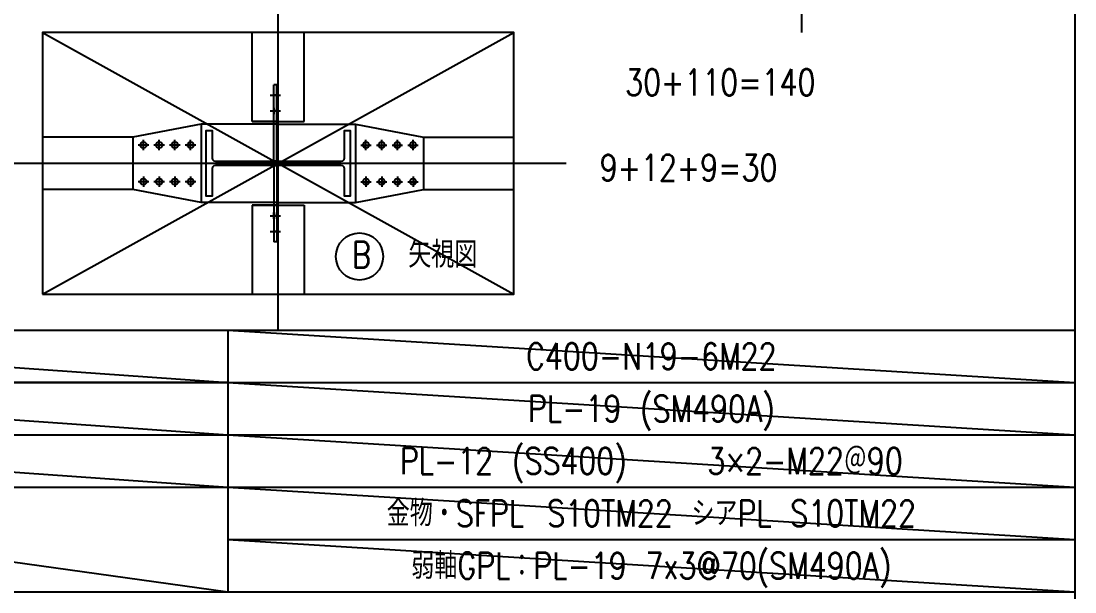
# Model space of a CAD drawing. Extents: x -668440 to 1010955, y -1678500 to 210463.
# Drawn here: x -637833 to -597578, y -810753 to -788952 of the extents above; entities that cross this region are included whole.
import ezdxf
from ezdxf.enums import TextEntityAlignment as Align

# ---------------------------------------------------------------- set-up
doc = ezdxf.new("R2010")
doc.units = 0
doc.header["$MEASUREMENT"] = 0
doc.linetypes.add('CENTER', pattern=[2, 1.25, -0.25, 0.25, -0.25])
doc.layers.get('0').update_dxf_attribs({"color": 3, "linetype": 'CONTINUOUS'})
doc.layers.get('Defpoints').update_dxf_attribs({"color": 251, "linetype": 'CONTINUOUS'})
for name, color, linetype in [('Sプレート', 1, 'CONTINUOUS'), ('Sボルト', 2, 'CONTINUOUS'), ('S大梁', 4, 'CONTINUOUS'), ('S柱', 4, 'CONTINUOUS'), ('注記', 3, 'CONTINUOUS'), ('通り芯', 3, 'CENTER')]:
    doc.layers.add(name, color=color, linetype=linetype)
doc.styles.add('DRACAD', font='txt', dxfattribs={"width": 0.85, "bigfont": 'extfont2'})

# ---------------------------------------------------------------- blocks, each defined once
blk = doc.blocks.new('剛接合部C1Y')
at = {"layer": 'Defpoints'}
for p, q in [((-226827.6965, -376150.73644), (-226827.6965, -393525.7562)), ((-230770.77228, -383563.33333), (-228970.77228, -384563.33333)), ((-230770.77228, -384563.33333), (-228970.77228, -383563.33333)), ((-232913.84816, -384700), (-230063.84816, -384900)), ((-230063.84816, -384700), (-226827.69641, -384900)), ((-232913.84816, -384900), (-230063.84816, -385100)), ((-230063.84816, -384900), (-226827.69641, -385100)), ((-232913.84816, -385100), (-230063.84816, -385300)), ((-230063.84816, -385100), (-226827.69641, -385300)), ((-232913.84816, -385300), (-230063.84816, -385700)), ((-230063.84816, -385300), (-226827.69641, -385500)), ((-230063.84816, -385500), (-226827.69641, -385700))]:
    blk.add_line(p, q, dxfattribs=at)
at = {"layer": 'Defpoints', "transparency": 33554661}
for p, q in [((-229875.77228, -383803.33333, -12), (-229887.77228, -383803.33333, -12)), ((-229875.77228, -383863.33333, -12), (-229887.77228, -383863.33333, -12)), ((-229875.77228, -384263.33333, -12), (-229887.77228, -384263.33333, -12)), ((-229875.77228, -384323.33333, -12), (-229887.77228, -384323.33333, -12))]:
    blk.add_line(p, q, dxfattribs=at)
at = {"layer": 'Defpoints'}
blk.add_lwpolyline([(-230770.77228, -384563.33333), (-228970.77228, -384563.33333), (-228970.77228, -383563.33333), (-230770.77228, -383563.33333)], close=True, dxfattribs=at)
at = {"layer": 'Sプレート', "ltscale": 0.5}
for p, q in [((-229887.77228, -384055.33333), (-229887.77228, -383763.33333)), ((-229875.77228, -383763.33333), (-229887.77228, -383763.33333)), ((-229875.77228, -384055.33333), (-229875.77228, -383763.33333)), ((-229887.77228, -384055.33445), (-229875.77228, -384055.33445)), ((-229875.77228, -384071.3328), (-229887.77228, -384071.3328)), ((-229887.77228, -384071.33333), (-229887.77228, -384363.33333)), ((-229875.77228, -384071.33333), (-229875.77228, -384363.33333)), ((-229875.77228, -384363.33333), (-229887.77228, -384363.33333))]:
    blk.add_line(p, q, dxfattribs=at)
at = {"layer": 'Sプレート'}
for p, q in [((-230165.77228, -383913.33333), (-230425.77228, -383963.33333, 1660)), ((-230165.77228, -383913.33333), (-230165.77228, -384213.33333)), ((-229870.77228, -383913.33333), (-230165.77228, -383913.33333)), ((-229870.77228, -383913.33333), (-229575.77228, -383913.33333)), ((-229575.77228, -383913.33333), (-229575.77228, -384213.33333)), ((-229575.77228, -383913.33333), (-229315.77228, -383963.33333, 1660)), ((-229875.77228, -384055.33386), (-229887.77228, -384055.33386)), ((-229887.77228, -384055.33449), (-229887.77228, -384055.33386)), ((-229887.77228, -384071.33222), (-229875.77228, -384071.33222)), ((-229887.77228, -384071.33283), (-229887.77228, -384071.33222)), ((-229875.77228, -384055.33449), (-229875.77228, -384055.33386)), ((-229875.77228, -384071.33283), (-229875.77228, -384071.33222)), ((-229865.77228, -384055.33449), (-229865.77228, -384055.33386)), ((-229865.77228, -384055.33386), (-229853.77228, -384055.33386)), ((-229865.77228, -384071.33283), (-229865.77228, -384071.33222)), ((-229853.77228, -384071.33222), (-229865.77228, -384071.33222)), ((-229853.77228, -384055.33449), (-229853.77228, -384055.33386)), ((-229853.77228, -384071.33283), (-229853.77228, -384071.33222)), ((-230165.77228, -384213.33333), (-230425.77228, -384163.33333, 1660)), ((-229575.77228, -384213.33333), (-229315.77228, -384163.33333, 1660)), ((-229870.77228, -384213.33333), (-230165.77228, -384213.33333)), ((-229870.77228, -384213.33333), (-229575.77228, -384213.33333))]:
    blk.add_line(p, q, dxfattribs=at)
at = {"layer": 'Sプレート', "ltscale": 0.5, "extrusion": (-1, -2e-15, 0)}
for centre in [(383863.33333, -12, 229887.77228), (383863.33333, -12, 229875.77228)]:
    blk.add_circle(centre, 12, dxfattribs=at)
at = {"layer": 'Sプレート'}
for centre in [(-230385.77228, -383993.33333, 560), (-230325.77228, -383993.33333, 560), (-230265.77228, -383993.33333, 560), (-230205.77228, -383993.33333, 560), (-229535.77228, -383993.33333, 560), (-229475.77228, -383993.33333, 560), (-229415.77228, -383993.33333, 560), (-229355.77228, -383993.33333, 560), (-230385.77228, -384133.33333, 560), (-230325.77228, -384133.33333, 560), (-230265.77228, -384133.33333, 560), (-230205.77228, -384133.33333, 560), (-229535.77228, -384133.33333, 560), (-229475.77228, -384133.33333, 560), (-229415.77228, -384133.33333, 560), (-229355.77228, -384133.33333, 560)]:
    blk.add_circle(centre, 12, dxfattribs=at)
at = {"layer": 'Sプレート', "ltscale": 0.5, "extrusion": (-1, 2e-15, 0)}
for centre in [(384263.33333, -12, 229887.77228), (384263.33333, -12, 229875.77228)]:
    blk.add_circle(centre, 12, dxfattribs=at)
at = {"layer": 'Sボルト'}
for p, q in [((-229901.77228, -383803.33333, -52), (-229861.77228, -383803.33333, -52)), ((-229901.77228, -383863.33333, -52), (-229861.77228, -383863.33333, -52)), ((-230385.77228, -384013.33333, 540), (-230385.77228, -383973.33333, 540)), ((-230325.77228, -384013.33333, 540), (-230325.77228, -383973.33333, 540)), ((-230265.77228, -384013.33333, 540), (-230265.77228, -383973.33333, 540)), ((-230205.77228, -384013.33333, 540), (-230205.77228, -383973.33333, 540)), ((-229535.77228, -384013.33333, 540), (-229535.77228, -383973.33333, 540)), ((-229475.77228, -384013.33333, 540), (-229475.77228, -383973.33333, 540)), ((-229415.77228, -384013.33333, 540), (-229415.77228, -383973.33333, 540)), ((-229355.77228, -384013.33333, 540), (-229355.77228, -383973.33333, 540)), ((-230365.77228, -383993.33333, 540), (-230405.77228, -383993.33333, 540)), ((-230385.77228, -383993.33333, 580), (-230385.77228, -383993.33333, 500)), ((-230305.77228, -383993.33333, 540), (-230345.77228, -383993.33333, 540)), ((-230325.77228, -383993.33333, 580), (-230325.77228, -383993.33333, 500)), ((-230245.77228, -383993.33333, 540), (-230285.77228, -383993.33333, 540)), ((-230265.77228, -383993.33333, 580), (-230265.77228, -383993.33333, 500)), ((-230185.77228, -383993.33333, 540), (-230225.77228, -383993.33333, 540)), ((-230205.77228, -383993.33333, 580), (-230205.77228, -383993.33333, 500)), ((-229555.77228, -383993.33333, 540), (-229515.77228, -383993.33333, 540)), ((-229535.77228, -383993.33333, 580), (-229535.77228, -383993.33333, 500)), ((-229495.77228, -383993.33333, 540), (-229455.77228, -383993.33333, 540)), ((-229475.77228, -383993.33333, 580), (-229475.77228, -383993.33333, 500)), ((-229435.77228, -383993.33333, 540), (-229395.77228, -383993.33333, 540)), ((-229415.77228, -383993.33333, 580), (-229415.77228, -383993.33333, 500)), ((-229375.77228, -383993.33333, 540), (-229335.77228, -383993.33333, 540)), ((-229355.77228, -383993.33333, 580), (-229355.77228, -383993.33333, 500)), ((-230365.77228, -384133.33333, 540), (-230405.77228, -384133.33333, 540)), ((-230385.77228, -384113.33333, 540), (-230385.77228, -384153.33333, 540)), ((-230385.77228, -384133.33333, 580), (-230385.77228, -384133.33333, 500)), ((-230305.77228, -384133.33333, 540), (-230345.77228, -384133.33333, 540)), ((-230325.77228, -384113.33333, 540), (-230325.77228, -384153.33333, 540)), ((-230325.77228, -384133.33333, 580), (-230325.77228, -384133.33333, 500)), ((-230245.77228, -384133.33333, 540), (-230285.77228, -384133.33333, 540)), ((-230265.77228, -384113.33333, 540), (-230265.77228, -384153.33333, 540)), ((-230265.77228, -384133.33333, 580), (-230265.77228, -384133.33333, 500)), ((-230185.77228, -384133.33333, 540), (-230225.77228, -384133.33333, 540)), ((-230205.77228, -384113.33333, 540), (-230205.77228, -384153.33333, 540)), ((-230205.77228, -384133.33333, 580), (-230205.77228, -384133.33333, 500)), ((-229555.77228, -384133.33333, 540), (-229515.77228, -384133.33333, 540)), ((-229535.77228, -384113.33333, 540), (-229535.77228, -384153.33333, 540)), ((-229535.77228, -384133.33333, 580), (-229535.77228, -384133.33333, 500)), ((-229495.77228, -384133.33333, 540), (-229455.77228, -384133.33333, 540)), ((-229475.77228, -384113.33333, 540), (-229475.77228, -384153.33333, 540)), ((-229475.77228, -384133.33333, 580), (-229475.77228, -384133.33333, 500)), ((-229435.77228, -384133.33333, 540), (-229395.77228, -384133.33333, 540)), ((-229415.77228, -384113.33333, 540), (-229415.77228, -384153.33333, 540)), ((-229415.77228, -384133.33333, 580), (-229415.77228, -384133.33333, 500)), ((-229375.77228, -384133.33333, 540), (-229335.77228, -384133.33333, 540)), ((-229355.77228, -384113.33333, 540), (-229355.77228, -384153.33333, 540)), ((-229355.77228, -384133.33333, 580), (-229355.77228, -384133.33333, 500)), ((-229901.77228, -384263.33333, -52), (-229861.77228, -384263.33333, -52)), ((-229901.77228, -384323.33333, -52), (-229861.77228, -384323.33333, -52))]:
    blk.add_line(p, q, dxfattribs=at)
at = {"layer": 'S大梁'}
for p, q in [((-229970.27228, -383903.33333), (-229970.27228, -383563.33333)), ((-229771.27228, -383903.33333), (-229771.27228, -383563.33333)), ((-229970.27228, -383903.33333), (-229771.27228, -383903.33333)), ((-229870.77228, -383903.33333), (-229970.27228, -383903.33333)), ((-230425.77228, -383963.33333, 1660), (-230770.77228, -383963.33333)), ((-230425.77228, -383963.33333, 1660), (-230425.77228, -384163.33333, 1660)), ((-229315.77228, -383963.33333, 1660), (-228970.77228, -383963.33333)), ((-229315.77228, -383963.33333, 1660), (-229315.77228, -384163.33333, 1660)), ((-230425.77228, -384163.33333, 1660), (-230770.77228, -384163.33333)), ((-229315.77228, -384163.33333, 1660), (-228970.77228, -384163.33333)), ((-229970.27228, -384223.33333), (-229771.27228, -384223.33333)), ((-229970.27228, -384223.33333), (-229970.27228, -384563.33333)), ((-229870.77228, -384223.33333), (-229970.27228, -384223.33333)), ((-229870.77228, -384223.33333), (-229771.27228, -384223.33333)), ((-229771.27228, -384223.33333), (-229771.27228, -384563.33333))]:
    blk.add_line(p, q, dxfattribs=at)
at = {"layer": 'S柱'}
blk.add_lwpolyline([(-230123.77228, -384084.10908), (-230123.77228, -384188.33333), (-230145.77228, -384188.33333), (-230145.77228, -383938.33333), (-230123.77228, -383938.33333), (-230123.77228, -384042.33333), (-230122.03061, -384048.83333), (-230117.27228, -384053.59166), (-230110.77228, -384055.33333), (-229630.77228, -384055.33333), (-229624.27228, -384053.59166), (-229619.51395, -384048.83333), (-229617.77228, -384042.33333), (-229617.77228, -383938.33333), (-229595.77228, -383938.33333), (-229595.77228, -384188.33333), (-229617.77228, -384188.33333), (-229617.77228, -384084.33333), (-229619.51395, -384077.83333), (-229624.27228, -384073.075), (-229630.77228, -384071.33333), (-230110.77228, -384071.33333), (-230117.27228, -384073.075), (-230122.03061, -384077.83333), (-230123.77228, -384084.33333)], dxfattribs=at)
at = {"layer": '注記'}
for p, q in [((-226827.6965, -376120), (-226827.6965, -388200)), ((-232913.84816, -384700), (-226827.69641, -384700)), ((-232913.84816, -384700), (-226827.69641, -384700)), ((-230063.84816, -384700), (-230063.84816, -385700)), ((-232913.84816, -384900), (-226827.69641, -384900)), ((-232913.84816, -385100), (-226827.69641, -385100)), ((-232913.84816, -385300), (-226827.69641, -385300)), ((-230063.84816, -385500), (-226827.69641, -385500)), ((-232913.84816, -385700), (-226827.69641, -385700))]:
    blk.add_line(p, q, dxfattribs=at)
blk.add_lwpolyline([(-232913.84816, -384700), (-230063.84816, -384700), (-230063.84816, -384900), (-232913.84816, -384900)], close=True, dxfattribs=at)
at = {"layer": '注記', "ltscale": 10}
blk.add_circle((-229560.4807, -384419.02368), 90, dxfattribs=at)
at = {"layer": '通り芯', "linetype": 'CENTER', "ltscale": 1800}
for p, q in [((-229870.77228, -384700), (-229870.77228, -381630)), ((-227870.77228, -383563.33333), (-227870.77228, -381630)), ((-228770.77228, -384063.33333), (-232770.77228, -384063.33333))]:
    blk.add_line(p, q, dxfattribs=at)
at = {"layer": 'Defpoints', "style": 'DRACAD', "width": 0.8}
for s, p in [('30+110=140', (-228545.70631, -383803.87573, -560)), ('9+12+9=30', (-228643.17059, -384129.60677, -560))]:
    blk.add_text(s, height=100, dxfattribs=at).set_placement(p)
at = {"layer": '注記', "ltscale": 10, "style": 'DRACAD', "width": 0.8}
blk.add_text('B  矢視図', height=100, dxfattribs=at).set_placement((-229588.92972, -384461.89396))
at = {"layer": '注記', "style": 'DRACAD', "width": 0.8}
for s, p in [('C400-N19-6M22', (-228445.77228, -384800)), ('PL-19 (SM490A)', (-228445.77228, -385000)), ('PL-12 (SS400)   3×2-M22＠90', (-228445.77228, -385200)), ('金物・SFPL\u3000S10TM22 シアPL S10TM22', (-228445.77228, -385400)), ('弱軸GPL：PL-19 7x3@70(SM490A)', (-228445.77228, -385600, 545.26685))]:
    blk.add_text(s, height=100, dxfattribs=at).set_placement(p, align=Align.MIDDLE_CENTER)

msp = doc.modelspace()

# ---------------------------------------------------------------- block references
at = {"xscale": 10, "yscale": 10, "zscale": 10}
msp.add_blockref('剛接合部C1Y', (1670698.6842, 3046247.35843, 5600), dxfattribs=at)

doc.saveas('drawing.dxf')
